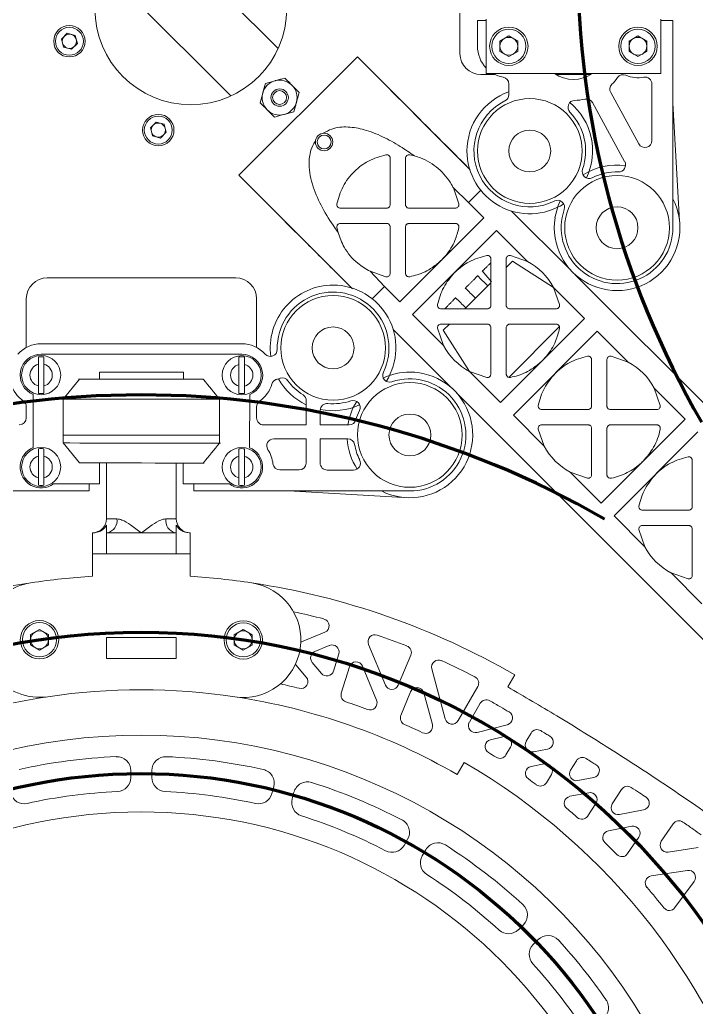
# Model space of a CAD drawing. Header units: millimetres. Extents: x 293 to 902, y 110 to 719.
# Drawn here: x 384.8 to 481.7, y 459.7 to 601.1 of the extents above; entities that cross this region are included whole.
import ezdxf

# ---------------------------------------------------------------- set-up
doc = ezdxf.new("R2010")
doc.units = ezdxf.units.MM

msp = doc.modelspace()

# ---------------------------------------------------------------- linework, layer by layer
at = {"color": 7, "linetype": 'Continuous', "lineweight": 15}
for p, q in [((447.89, 596.28), (447.89, 623.28)), ((403.61, 615.22), (421.83, 596.99)), ((396.82, 608.43), (415.04, 590.21)), ((450.39, 597.33), (450.39, 601.03)), ((451.64, 601.03), (450.39, 601.03)), ((451.64, 593.43), (451.64, 601.23)), ((476.64, 593.43), (476.64, 601.23)), ((478.39, 601.03), (476.64, 601.03)), ((478.39, 571.33), (478.39, 601.03)), ((391.63, 599.19), (390.8, 598.36)), ((392.77, 598.89), (391.63, 599.19)), ((392.77, 598.89), (393.08, 597.75)), ((454.89, 598.81), (453.61, 598.07)), ((454.89, 598.81), (456.17, 598.07)), ((473.39, 598.81), (472.11, 598.07)), ((473.39, 598.81), (474.67, 598.07)), ((391.11, 597.22), (390.8, 598.36)), ((392.25, 596.91), (391.11, 597.22)), ((392.25, 596.91), (393.08, 597.75)), ((453.61, 598.07), (453.61, 596.59)), ((456.17, 596.59), (456.17, 598.07)), ((472.11, 598.07), (472.11, 596.59)), ((474.67, 596.59), (474.67, 598.07)), ((416.22, 578.85), (433.19, 595.82)), ((449.27, 579.74), (433.19, 595.82)), ((454.89, 595.85), (453.61, 596.59)), ((456.17, 596.59), (454.89, 595.85)), ((473.39, 595.85), (472.11, 596.59)), ((474.67, 596.59), (473.39, 595.85)), ((452.93, 593.28), (450.89, 593.28)), ((451.64, 593.43), (476.64, 593.43)), ((466.62, 593.28), (461.66, 593.28)), ((420.01, 592.02), (421.41, 592.4)), ((454.89, 591.92), (454.89, 590.39)), ((475.39, 591.92), (475.39, 583.83)), ((419.27, 589.24), (419.64, 590.63)), ((424.84, 590.73), (424.47, 589.34)), ((473.51, 583.35), (469.48, 590.7)), ((471.48, 580.81), (466.85, 589.26)), ((479.33, 572.3), (478.39, 589.16)), ((424.1, 587.94), (422.7, 587.57)), ((404.36, 586.46), (403.53, 585.63)), ((405.5, 586.16), (404.36, 586.46)), ((405.5, 586.16), (405.81, 585.02)), ((403.83, 584.49), (403.53, 585.63)), ((404.97, 584.18), (403.83, 584.49)), ((404.97, 584.18), (405.81, 585.02)), ((440.69, 581.78), (441.38, 581.62)), ((416.22, 578.85), (432.33, 562.73)), ((449.1, 574.96), (446.95, 577.03)), ((446.95, 577.03), (447.73, 574.74)), ((449.1, 574.96), (451.29, 572.77)), ((455.29, 573.71), (463.7, 565.31)), ((439.27, 560.74), (451.29, 572.77)), ((430.42, 570.66), (430.25, 571.35)), ((441.11, 558.91), (453.13, 570.93)), ((453.13, 570.93), (457.56, 566.5)), ((455.11, 567.36), (457.56, 566.5)), ((454.51, 565.66), (455.39, 566.54)), ((455.39, 566.54), (461.29, 562.77)), ((435.01, 565.09), (437.08, 562.94)), ((437.29, 564.31), (435.01, 565.09)), ((451.07, 565.17), (452.42, 563.57)), ((464.36, 564.65), (523.85, 505.15)), ((415.76, 564.15), (388.76, 564.15)), ((448.58, 559.72), (452.31, 563.46)), ((437.08, 562.94), (439.27, 560.74)), ((461.29, 562.77), (465.72, 558.34)), ((461.29, 562.77), (462.15, 560.32)), ((385.76, 561.15), (385.76, 554.18)), ((418.76, 554.17), (418.76, 561.15)), ((441.11, 558.91), (445.54, 554.48)), ((445.5, 556.64), (446.38, 557.52)), ((453.7, 546.32), (465.72, 558.34)), ((438.32, 556.75), (446.73, 548.34)), ((445.54, 554.48), (444.68, 556.93)), ((449.27, 550.75), (445.5, 556.64)), ((454.88, 549.9), (462.14, 557.17)), ((455.54, 544.48), (467.56, 556.5)), ((467.56, 556.5), (471.98, 552.07)), ((416.63, 554.71), (387.89, 554.72)), ((387.89, 553.22), (416.63, 553.21)), ((387.49, 548.67), (387.49, 551.77)), ((388.29, 551.77), (388.29, 548.67)), ((416.23, 548.66), (416.23, 551.76)), ((417.03, 551.76), (417.03, 548.66)), ((469.54, 552.93), (471.98, 552.07)), ((396.26, 549.64), (396.26, 550.64)), ((396.26, 550.64), (408.26, 550.63)), ((408.26, 550.63), (408.26, 549.63)), ((449.27, 550.75), (453.7, 546.32)), ((451.72, 549.89), (449.27, 550.75)), ((391.06, 546.78), (393.4, 549.64)), ((421.62, 549.61), (422.15, 549.78)), ((447.39, 547.68), (506.88, 488.18)), ((475.72, 548.34), (480.14, 543.92)), ((475.72, 548.34), (476.58, 545.89)), ((386.76, 547.44), (386.75, 539.84)), ((391.06, 540.5), (391.06, 546.78)), ((413.45, 546.77), (413.45, 540.49)), ((417.76, 547.43), (417.75, 539.83)), ((425.86, 543.09), (425.87, 546.54)), ((446.7, 546.99), (446.74, 546.95)), ((385.76, 545.76), (385.76, 544.06)), ((385.76, 545.7), (385.76, 544.11)), ((418.76, 545.69), (418.76, 544.09)), ((427.86, 543.09), (427.87, 545.16)), ((455.54, 544.48), (459.96, 540.05)), ((468.12, 531.89), (480.14, 543.92)), ((419.76, 543.09), (425.86, 543.09)), ((427.86, 543.09), (432.01, 543.09)), ((459.96, 540.05), (459.1, 542.5)), ((469.96, 530.06), (481.98, 542.08)), ((391.06, 540.5), (393.39, 537.64)), ((421.2, 541.09), (425.86, 541.09)), ((425.86, 537.63), (425.86, 541.09)), ((427.86, 541.09), (431.81, 541.09)), ((427.86, 537.62), (427.86, 541.09)), ((387.49, 535.51), (387.49, 538.61)), ((388.29, 538.61), (388.29, 535.51)), ((396.25, 534.64), (396.25, 537.64)), ((397.25, 537.64), (397.25, 529.64)), ((407.25, 529.63), (407.25, 537.63)), ((408.25, 537.63), (408.25, 534.63)), ((416.22, 535.5), (416.22, 538.6)), ((417.02, 538.6), (417.02, 535.5)), ((422.09, 536.63), (424.86, 536.63)), ((428.86, 536.62), (432.62, 536.62)), ((463.69, 536.32), (468.12, 531.89)), ((466.14, 535.46), (463.69, 536.32)), ((394.75, 533.64), (363.8, 533.65)), ((389.66, 534.64), (396.25, 534.64)), ((394.75, 533.64), (394.75, 534.64)), ((408.25, 534.63), (414.85, 534.63)), ((409.75, 533.63), (409.75, 534.63)), ((440.7, 533.62), (409.75, 533.63)), ((439.74, 532.7), (423.31, 533.63)), ((469.96, 530.06), (474.39, 525.63)), ((474.39, 525.63), (473.53, 528.08)), ((395.25, 527.64), (395.25, 524.64)), ((395.25, 527.64), (395.41, 527.64)), ((397.35, 527.64), (397.25, 527.64)), ((397.25, 527.64), (397.25, 524.64)), ((402.25, 527.64), (397.35, 527.64)), ((407.15, 527.63), (402.25, 527.64)), ((407.25, 527.63), (407.15, 527.63)), ((407.25, 527.63), (407.25, 524.63)), ((409.25, 527.63), (409.09, 527.63)), ((409.25, 527.63), (409.25, 524.63)), ((395.25, 524.64), (395.25, 521.41)), ((409.25, 524.63), (395.25, 524.64)), ((409.25, 524.63), (409.25, 521.4)), ((478.12, 521.9), (482.55, 517.47)), ((480.57, 521.04), (478.12, 521.9)), ((387.65, 513.78), (386.37, 513.05)), ((387.65, 513.78), (388.93, 513.04)), ((416.84, 513.77), (415.56, 513.03)), ((416.84, 513.77), (418.12, 513.03)), ((386.37, 513.05), (386.37, 511.57)), ((388.93, 511.57), (388.93, 513.04)), ((397.24, 512.64), (407.24, 512.63)), ((397.24, 509.64), (397.24, 512.64)), ((407.24, 512.63), (407.24, 509.63)), ((415.56, 513.03), (415.56, 511.56)), ((418.12, 511.55), (418.12, 513.03)), ((428.54, 513.39), (425.19, 511.99)), ((387.65, 510.83), (386.37, 511.57)), ((388.93, 511.57), (387.65, 510.83)), ((416.84, 510.82), (415.56, 511.56)), ((418.12, 511.55), (416.84, 510.82)), ((425.08, 511.95), (425.19, 511.99)), ((429.17, 511.49), (427.11, 510.62)), ((437.21, 505.81), (434.8, 511.65)), ((407.24, 509.63), (397.24, 509.64)), ((430.52, 510.27), (429.77, 507.83)), ((440.84, 510.1), (439.05, 505.8)), ((424.32, 508.81), (424.39, 508.73)), ((425.87, 506.96), (424.39, 508.73)), ((428.04, 507.48), (426.72, 509.06)), ((432.04, 508.43), (430.89, 504.66)), ((435.94, 503.64), (433.92, 508.52)), ((445.79, 500.96), (443.86, 508.14)), ((454.74, 505.55), (455.74, 507.28)), ((447.62, 500.72), (450.44, 505.6)), ((440.82, 504.84), (439.42, 501.48)), ((443.93, 500.15), (442.71, 504.72)), ((449.23, 500.5), (450.79, 503.21)), ((454.67, 500.13), (450.34, 499.03)), ((454.03, 498.42), (452.24, 497.97)), ((457.37, 497.76), (458.08, 498.94)), ((454.46, 495.8), (455.14, 496.94)), ((460.45, 496.65), (458.42, 496.26)), ((447.49, 492.99), (448.49, 494.72)), ((459.96, 494.52), (458.08, 494.16)), ((463.74, 493.64), (464.57, 494.98)), ((400.74, 492.56), (400.74, 493.56)), ((403.74, 492.56), (403.74, 493.56)), ((460.26, 491.82), (461, 493.01)), ((467.05, 492.56), (464.78, 492.13)), ((420.95, 490.28), (421.21, 491.25)), ((423.85, 489.5), (424.11, 490.47)), ((466.33, 490.39), (463.64, 489.88)), ((469.7, 488.8), (471.03, 490.87)), ((466.19, 487.06), (467.36, 488.87)), ((474.19, 487.94), (470.73, 487.28)), ((472.5, 485.58), (469.15, 484.94)), ((476.73, 483.43), (478.43, 485.93)), ((471.9, 481.67), (473.51, 484.04)), ((439.89, 482.85), (440.39, 483.72)), ((482.03, 482.55), (477.71, 481.88)), ((442.49, 481.35), (442.99, 482.22)), ((480.48, 479.27), (475.28, 478.48)), ((478.68, 473.93), (481.44, 477.69)), ((456.27, 470.77), (456.97, 471.48)), ((458.39, 468.65), (459.09, 469.36))]:
    msp.add_line(p, q, dxfattribs=at)
at = {"color": 8, "linetype": 'Continuous', "lineweight": 15}
for p, q in [((449.1, 574.96), (450.86, 576.71)), ((435.31, 561.17), (437.08, 562.94))]:
    msp.add_line(p, q, dxfattribs=at)
at = {"color": 7, "linetype": 'Continuous', "lineweight": 15, "flags": 128}
for points in [[(454.07, 592.91), (453.32, 593.11), (452.64, 593.43)], [(437.89, 581.29), (437.89, 579.15), (437.89, 576.92), (437.89, 574.65)], [(440.09, 574.65), (440.09, 576.97), (440.09, 579.19), (440.09, 581.29)], [(461.5, 572.74), (461.97, 574.51), (462.26, 575.19)], [(437.39, 574.15), (435.12, 574.15), (432.89, 574.15), (430.74, 574.15)], [(447.24, 574.15), (445.14, 574.15), (442.91, 574.15), (440.59, 574.15)], [(430.74, 571.95), (432.84, 571.95), (435.07, 571.95), (437.39, 571.95)], [(440.59, 571.95), (442.86, 571.95), (445.09, 571.95), (447.24, 571.95)], [(437.89, 571.45), (437.89, 569.13), (437.89, 566.9), (437.89, 564.8)], [(440.09, 564.8), (440.09, 566.95), (440.09, 569.17), (440.09, 571.45)], [(452.31, 566.87), (452.31, 564.72), (452.31, 562.5), (452.31, 560.22)], [(454.51, 560.22), (454.51, 562.54), (454.51, 564.77), (454.51, 566.87)], [(451.81, 559.72), (449.54, 559.72), (447.31, 559.72), (445.17, 559.72)], [(461.66, 559.72), (459.56, 559.72), (457.33, 559.72), (455.01, 559.72)], [(445.17, 557.52), (447.27, 557.52), (449.5, 557.52), (451.81, 557.52)], [(455.01, 557.52), (457.29, 557.52), (459.52, 557.52), (461.66, 557.52)], [(452.31, 557.02), (452.31, 554.71), (452.31, 552.48), (452.31, 550.38)], [(454.51, 550.38), (454.51, 552.52), (454.51, 554.75), (454.51, 557.02)], [(466.74, 552.44), (466.74, 550.3), (466.74, 548.07), (466.74, 545.8)], [(468.94, 545.8), (468.94, 548.12), (468.94, 550.34), (468.94, 552.44)], [(411.12, 549.63), (410.8, 549.63), (409.47, 549.63), (407.89, 549.63), (406.12, 549.63), (404.23, 549.63), (402.26, 549.64), (400.29, 549.64), (398.39, 549.64), (396.63, 549.64), (395.05, 549.64), (393.72, 549.64), (393.25, 549.64)], [(413.45, 546.77), (412.51, 546.77), (411.09, 546.78), (409.41, 546.78), (407.52, 546.78), (405.48, 546.78), (403.34, 546.78), (401.17, 546.78), (399.04, 546.78), (397, 546.78), (395.11, 546.78), (393.43, 546.78), (392, 546.78), (390.93, 546.78)], [(466.24, 545.3), (463.97, 545.3), (461.74, 545.3), (459.59, 545.3)], [(476.09, 545.3), (473.99, 545.3), (471.76, 545.3), (469.44, 545.3)], [(459.59, 543.1), (461.69, 543.1), (463.92, 543.1), (466.24, 543.1)], [(466.74, 542.6), (466.74, 540.28), (466.74, 538.05), (466.74, 535.95)], [(468.94, 535.95), (468.94, 538.1), (468.94, 540.32), (468.94, 542.6)], [(469.44, 543.1), (471.71, 543.1), (473.94, 543.1), (476.09, 543.1)], [(413.45, 541.63), (412.51, 541.63), (411.09, 541.63), (409.41, 541.63), (407.52, 541.63), (405.48, 541.63), (403.34, 541.63), (401.17, 541.64), (399.04, 541.64), (396.99, 541.64), (395.11, 541.64), (393.42, 541.64), (392, 541.64), (391.06, 541.64)], [(391.06, 541.64), (392, 541.64), (393.42, 541.64), (395.11, 541.64), (396.99, 541.64), (399.04, 541.64), (401.17, 541.64), (403.34, 541.63), (405.48, 541.63), (407.52, 541.63), (409.41, 541.63), (411.09, 541.63), (412.51, 541.63), (413.45, 541.63)], [(391.06, 540.5), (392, 540.5), (393.42, 540.49), (395.1, 540.49), (396.99, 540.49), (399.04, 540.49), (401.17, 540.49), (403.34, 540.49), (405.47, 540.49), (407.52, 540.49), (409.41, 540.49), (411.09, 540.49), (412.51, 540.49), (413.58, 540.49)], [(393.39, 537.64), (393.72, 537.64), (395.05, 537.64), (396.62, 537.64), (398.39, 537.64), (400.29, 537.64), (402.25, 537.64), (404.22, 537.63), (406.12, 537.63), (407.89, 537.63), (409.46, 537.63), (410.79, 537.63), (411.26, 537.63)], [(481.16, 538.02), (481.16, 535.87), (481.16, 533.65), (481.16, 531.37)], [(480.66, 530.87), (478.39, 530.87), (476.16, 530.87), (474.02, 530.87)], [(474.02, 528.67), (476.12, 528.67), (478.35, 528.67), (480.66, 528.67)], [(481.16, 528.17), (481.16, 525.86), (481.16, 523.63), (481.16, 521.53)]]:
    msp.add_lwpolyline(points, dxfattribs=at)
at = {"color": 8, "linetype": 'Continuous', "lineweight": 15, "flags": 128}
for points in [[(397.25, 529.64), (397.35, 529.64), (397.64, 529.64), (398.11, 529.64), (398.75, 529.64)], [(405.75, 529.63), (406.39, 529.63), (406.86, 529.63), (407.15, 529.63), (407.25, 529.63)]]:
    msp.add_lwpolyline(points, dxfattribs=at)
at = {"color": 7, "linetype": 'Continuous', "lineweight": 15}
for centre, radius in [((409.33, 602.71), 13.75), ((391.94, 598.05), 2.25), ((391.94, 598.05), 2), ((454.89, 597.33), 2.75), ((473.39, 597.33), 2.75), ((454.89, 597.33), 2.45), ((473.39, 597.33), 2.45), ((422.05, 589.98), 1.25), ((422.05, 589.98), 0.996), ((457.89, 582.33), 7.5), ((404.67, 585.32), 2.25), ((404.67, 585.32), 2), ((428.42, 583.62), 1.25), ((428.42, 583.62), 0.997), ((457.89, 582.33), 3), ((470.39, 571.33), 7.5), ((470.39, 571.33), 3), ((429.71, 554.12), 7.5), ((429.71, 554.12), 3), ((387.89, 550.22), 2.8), ((416.63, 550.21), 2.8), ((440.71, 541.65), 7.5), ((440.71, 541.65), 3), ((387.89, 537.06), 2.8), ((416.62, 537.05), 2.8), ((387.65, 512.31), 2.75), ((416.84, 512.29), 2.75), ((387.65, 512.31), 2.45), ((416.84, 512.29), 2.45), ((402.2, 414.64), 73)]:
    msp.add_circle(centre, radius, dxfattribs=at)
at = {"color": 4, "lineweight": 100}
msp.add_circle((402.2, 414.64), 98.75, dxfattribs=at)
at = {"color": 6, "lineweight": 100}
msp.add_circle((402.2, 414.64), 78.5, dxfattribs=at)
at = {"color": 3, "lineweight": 100}
for centre, radius, start, end in [((597.43, 609.83), 132.72, 150, 210), ((402.2, 414.64), 132.75, 60, 120)]:
    msp.add_arc(centre, radius, start, end, dxfattribs=at)
at = {"color": 7, "linetype": 'Continuous', "lineweight": 15}
for centre, radius, start, end in [((470.39, 541.65), 114.58, 92.1378, 177.8622), ((391.94, 598.05), 1.02, 135, 195), ((391.94, 598.05), 1.02, 75, 135), ((391.94, 598.05), 1.02, 15, 75), ((454.89, 597.33), 1.28, 120, 180), ((454.89, 597.33), 1.28, 60, 120), ((454.89, 597.33), 1.28, 0, 60), ((473.39, 597.33), 1.28, 120, 180), ((473.39, 597.33), 1.28, 60, 120), ((473.39, 597.33), 1.28, 0, 60), ((391.94, 598.05), 1.02, 195, 255), ((391.94, 598.05), 1.02, 255, 315), ((391.94, 598.05), 1.02, 315, 15), ((454.89, 597.33), 4.5, 180, 223.7617), ((454.89, 597.33), 1.28, 180, 240), ((454.89, 597.33), 1.28, 300, 0), ((473.39, 597.33), 1.28, 180, 240), ((473.39, 597.33), 1.28, 300, 0), ((450.89, 596.28), 3, 180, 270), ((454.89, 597.33), 1.28, 240, 300), ((473.39, 597.33), 1.28, 240, 300), ((453.89, 591.92), 1, 0, 79.5243), ((464.14, 597.33), 4.75, 235.1903, 304.8097), ((464.14, 597.33), 7.75, 315.3277, 324.5549), ((471.27, 592.26), 1, 67.3097, 144.5549), ((473.39, 597.33), 4.5, 247.3097, 280.4757), ((474.39, 591.92), 1, 0, 100.4757), ((422.05, 589.98), 2.5, 105, 165), ((422.05, 589.98), 2.5, 45, 105), ((422.05, 589.98), 2.5, 345, 45), ((470.36, 591.18), 1, 135.3277, 208.7261), ((422.05, 589.98), 2.5, 165, 225), ((457.89, 582.33), 9, 109.4712, 180), ((453.89, 590.39), 1, 296.3878, 0), ((422.05, 589.98), 2.5, 285, 345), ((457.89, 582.33), 8, 116.3878, 296.3275), ((464.36, 588.58), 1, 91.4615, 224.0082), ((457.89, 582.33), 9, 334.6075, 50.3776), ((464.14, 597.33), 7.75, 271.4615, 282.1246), ((465.98, 588.78), 1, 28.7261, 102.1246), ((422.05, 589.98), 2.5, 225, 285), ((457.89, 582.33), 8, 340.9769, 44.0082), ((404.67, 585.32), 1.02, 135, 195), ((404.67, 585.32), 1.02, 75, 135), ((404.67, 585.32), 1.02, 15, 75), ((404.67, 585.32), 1.02, 195, 255), ((404.67, 585.32), 1.02, 255, 315), ((404.67, 585.32), 1.02, 315, 15), ((474.39, 583.83), 1, 208.7261, 0), ((457.89, 582.33), 9, 180, 302.697), ((470.39, 571.33), 9, 82.2433, 122.697), ((470.61, 580.33), 1, 268.6127, 28.7261), ((466.4, 579.4), 1, 160.9769, 296.3275), ((470.39, 571.33), 8, 88.6127, 116.3275), ((470.39, 571.33), 9, 170.9689, 27.266), ((461.88, 574.27), 1, 340.9769, 116.3275), ((470.39, 571.33), 8, 160.9769, 0), ((453.41, 558.62), 8.9, 27.757, 62.243), ((388.76, 561.15), 3, 90, 180), ((415.76, 561.15), 3, 0, 90), ((429.71, 554.12), 9, 89.9768, 187.8689), ((429.71, 554.12), 9, 327.8239, 89.9768), ((429.71, 554.12), 8, 334.1934, 181.4994), ((387.89, 550.22), 4.5, 89.9768, 137.9589), ((416.63, 550.21), 4.5, 41.9948, 89.9768), ((387.89, 550.22), 3, 89.9768, 247.7883), ((416.63, 550.21), 3, 292.1654, 89.9768), ((420.71, 553.89), 1, 221.9948, 1.4994), ((453.41, 558.62), 8.9, 207.757, 242.243), ((387.89, 550.22), 1.6, 104.4543, 255.4993), ((387.89, 550.22), 2.64, 81.2595, 98.6941), ((387.89, 550.22), 1.6, 284.4543, 75.4993), ((416.63, 550.21), 1.6, 104.4543, 255.4993), ((416.63, 550.21), 2.64, 81.2595, 98.6941), ((416.63, 550.21), 1.6, 284.4543, 75.4993), ((467.84, 544.2), 8.9, 27.757, 62.243), ((440.71, 541.65), 9, 243.1461, 89.9768), ((437.81, 550.21), 1, 154.1934, 288.6803), ((440.71, 541.65), 9, 89.9768, 115.0357), ((387.89, 550.22), 4.5, 196.3504, 235.2524), ((416.63, 550.21), 4.5, 304.7013, 343.6032), ((421.9, 548.66), 1, 106.659, 163.6032), ((429.71, 554.12), 9, 209.4985, 244.7059), ((422.44, 548.82), 1, 36.1302, 106.659), ((429.71, 554.12), 8, 216.1302, 237.4285), ((440.71, 541.65), 8.03, 41.6802, 108.6803), ((387.89, 550.22), 2.64, 261.2595, 278.6941), ((416.63, 550.21), 2.64, 261.2595, 278.6941), ((384.76, 545.7), 1, 359.9768, 55.2524), ((419.76, 545.69), 1, 124.7013, 179.9768), ((424.87, 546.54), 1, 359.9768, 57.4285), ((428.87, 545.16), 1, 84.6081, 179.9768), ((429.71, 554.12), 8, 264.6081, 288.5974), ((440.71, 541.65), 9, 147.7551, 170.8088), ((432.58, 545.59), 1, 334.1105, 108.5974), ((440.71, 541.65), 8.03, 269.9727, 41.3246), ((429.71, 554.12), 9, 258.2386, 294.9669), ((440.71, 541.65), 8.03, 154.1105, 164.3417), ((384.76, 544.11), 1, 269.9768, 359.9768), ((419.76, 544.09), 1, 179.9768, 269.9768), ((432.01, 544.09), 1, 269.9768, 344.3417), ((421.2, 540.09), 1, 89.9768, 213.5866), ((440.71, 541.65), 9, 183.5827, 212.8424), ((431.81, 540.09), 1, 9.9627, 89.9768), ((387.89, 537.06), 3, 112.1654, 306.1849), ((387.89, 537.06), 2.64, 81.2595, 98.6941), ((416.62, 537.05), 3, 233.7687, 67.7883), ((416.62, 537.05), 2.64, 81.2595, 98.6941), ((416.62, 537.05), 4.5, 6.0236, 33.5866), ((440.71, 541.65), 8.03, 189.9627, 206.487), ((467.84, 544.2), 8.9, 207.757, 242.243), ((387.89, 537.06), 1.6, 104.4543, 255.4993), ((387.89, 537.06), 1.6, 284.4543, 75.4993), ((416.62, 537.05), 1.6, 104.4543, 255.4993), ((416.62, 537.05), 1.6, 284.4543, 75.4993), ((424.86, 537.63), 1, 269.9768, 359.9768), ((428.86, 537.62), 1, 179.9768, 269.9768), ((432.62, 537.62), 1, 269.9768, 26.487), ((422.09, 537.63), 1, 186.0236, 269.9768), ((387.89, 537.06), 2.64, 261.2595, 278.6941), ((416.62, 537.05), 2.64, 261.2595, 278.6941), ((395.25, 529.64), 2, 269.9768, 359.9768), ((396.99, 529.38), 1.78, 281.7763, 8.2042), ((407.51, 529.38), 1.78, 171.7489, 258.1775), ((409.25, 529.63), 2, 179.9768, 269.9768), ((482.26, 529.77), 8.9, 207.757, 242.243), ((402.2, 414.64), 107, 93.7278, 98.4768), ((402.2, 414.64), 107, 81.4768, 86.2258), ((402.2, 414.64), 107, 98.4768, 119.9768), ((387.65, 512.31), 8.25, 98.4768, 278.4768), ((416.84, 512.29), 8.25, 261.4768, 81.4768), ((402.2, 414.64), 107, 59.9768, 81.4768), ((402.2, 414.64), 104, 75.409, 77.8782), ((428.15, 514.31), 1, 292.6849, 75.409), ((387.65, 512.31), 1.28, 59.9768, 119.9768), ((416.84, 512.29), 1.28, 59.9768, 119.9768), ((387.65, 512.31), 1.28, 119.9768, 179.9768), ((387.65, 512.31), 1.28, 179.9768, 239.9768), ((387.65, 512.31), 1.28, 359.9768, 59.9768), ((387.65, 512.31), 1.28, 299.9768, 359.9768), ((416.84, 512.29), 1.28, 119.9768, 179.9768), ((416.84, 512.29), 1.28, 179.9768, 239.9768), ((416.84, 512.29), 1.28, 359.9768, 59.9768), ((416.84, 512.29), 1.28, 299.9768, 359.9768), ((435.72, 512.03), 1, 71.0089, 202.4084), ((402.2, 414.64), 104, 68.521, 71.0089), ((387.65, 512.31), 1.28, 239.9768, 299.9768), ((416.84, 512.29), 1.28, 239.9768, 299.9768), ((429.56, 510.57), 1, 342.9353, 112.6849), ((439.92, 510.48), 1, 337.4084, 68.521), ((427.49, 509.7), 1, 112.6849, 219.9501), ((444.83, 508.4), 1, 65.5535, 194.9768), ((402.2, 414.64), 104, 62.6201, 65.5535), ((433, 508.14), 1, 22.4084, 162.9353), ((425.11, 506.32), 1, 255.9741, 39.9501), ((428.81, 508.13), 1, 219.9501, 342.9353), ((449.57, 506.1), 1, 329.9768, 62.6201), ((402.2, 414.64), 90.5, 81.4768, 98.4768), ((402.2, 414.64), 93.5, 75.9741, 77.6815), ((438.13, 506.19), 1, 202.4084, 337.4084), ((441.74, 504.46), 1, 14.9768, 157.4084), ((402.2, 414.64), 90.5, 98.4768, 119.9768), ((402.2, 414.64), 90.5, 59.9768, 81.4768), ((431.84, 504.37), 1, 162.9353, 251.7226), ((451.66, 502.71), 1, 59.9768, 149.9768), ((402.2, 414.64), 93.5, 69.685, 71.7226), ((435.01, 503.26), 1, 249.685, 22.4084), ((440.35, 501.1), 1, 157.4084, 246.1957), ((446.75, 501.22), 1, 194.9768, 329.9768), ((454.43, 501.1), 1, 284.2283, 59.7051), ((402.2, 414.64), 93.5, 64.4475, 66.1957), ((442.97, 499.89), 1, 244.4475, 14.9768), ((450.09, 500), 1, 149.9768, 284.2283), ((458.94, 498.43), 1, 58.9907, 149.2283), ((402.2, 414.64), 84, 31, 148.9536), ((454.28, 497.45), 1, 329.2283, 104.2283), ((460.26, 497.63), 1, 280.8494, 58.7808), ((452.49, 497), 1, 104.2283, 238.5959), ((458.23, 497.24), 1, 149.2283, 280.8494), ((402.2, 414.64), 81, 92.5161, 102.4376), ((398.74, 493.56), 2, 359.9768, 92.5161), ((405.74, 493.56), 2, 87.4376, 179.9768), ((402.2, 414.64), 81, 77.5161, 87.4376), ((402.2, 414.64), 95.5, 57.8194, 58.5959), ((453.6, 496.31), 1, 237.8194, 329.2283), ((465.42, 494.45), 1, 57.944, 148.2235), ((402.2, 414.64), 92.5, 15.6572, 59.9768), ((458.27, 493.18), 1, 100.8494, 234.4807), ((460.15, 493.54), 1, 328.2235, 100.8494), ((466.86, 493.55), 1, 280.8494, 57.7024), ((398.74, 492.56), 2, 272.5487, 359.9768), ((405.74, 492.56), 2, 179.9768, 267.405), ((419.28, 491.77), 2, 344.9768, 77.5161), ((402.2, 414.64), 95.5, 53.643, 54.4807), ((464.59, 493.11), 1, 148.2235, 280.8494), ((426.04, 489.95), 2, 72.4376, 164.9768), ((402.2, 414.64), 81, 62.5161, 72.4376), ((459.41, 492.35), 1, 233.643, 328.2235), ((471.87, 490.32), 1, 56.8215, 147.1242), ((385.45, 490.81), 2, 194.9768, 282.405), ((402.2, 414.64), 76, 92.5487, 102.405), ((402.2, 414.64), 76, 77.5487, 87.405), ((419.02, 490.8), 2, 257.5487, 344.9768), ((425.78, 488.99), 2, 164.9768, 252.405), ((463.83, 488.89), 1, 100.8494, 230.3104), ((466.52, 489.41), 1, 327.1242, 100.8494), ((474, 488.92), 1, 280.8494, 56.4237), ((402.2, 414.64), 95.5, 49.1264, 50.3104), ((470.54, 488.26), 1, 147.1242, 280.8494), ((402.2, 414.64), 76, 62.5487, 72.405), ((465.35, 487.6), 1, 229.1264, 327.1242), ((438.66, 484.72), 2, 329.9768, 62.5161), ((472.69, 484.6), 1, 325.7927, 100.8494), ((479.26, 485.37), 1, 55.3593, 145.7927), ((469.34, 483.96), 1, 100.8494, 225.9184), ((438.16, 483.85), 2, 242.5487, 329.9768), ((444.72, 481.22), 2, 57.4376, 149.9768), ((402.2, 414.64), 81, 47.5161, 57.4376), ((402.2, 414.64), 95.5, 44.4629, 45.9184), ((477.56, 482.87), 1, 145.7927, 278.7144), ((444.22, 480.35), 2, 149.9768, 237.405), ((471.08, 482.23), 1, 224.4629, 325.7927), ((402.2, 414.64), 76, 47.5487, 57.405), ((475.43, 477.49), 1, 98.7144, 220.6409), ((480.63, 478.28), 1, 323.8613, 98.7144), ((402.2, 414.64), 95.5, 38.3555, 40.6409), ((455.56, 472.89), 2, 314.9768, 47.5161), ((477.88, 474.52), 1, 218.3555, 323.8613), ((454.85, 472.19), 2, 227.5487, 314.9768), ((460.51, 467.94), 2, 42.4376, 134.9768), ((459.8, 467.24), 2, 134.9768, 222.405), ((402.2, 414.64), 81, 34.6964, 42.4376), ((402.2, 414.64), 76, 34.757, 42.405), ((467.16, 459.6), 2, 299.9768, 34.6964)]:
    msp.add_arc(centre, radius, start, end, dxfattribs=at)
for points, knots in [([(421.41, 592.4), (421.44, 592.41), (421.91, 592.53), (422.37, 592.66), (422.8, 592.77)], [0, 0, 0, 0, 0.07014, 1, 1, 1, 1]), ([(423.82, 591.75), (423.73, 591.84), (423.38, 592.19), (423.05, 592.53), (422.8, 592.77)], [0, 0, 0, 0, 0.268638, 1, 1, 1, 1]), ([(419.64, 590.63), (419.65, 590.66), (419.77, 591.13), (419.9, 591.6), (420.01, 592.02)], [0, 0, 0, 0, 0.0701309, 1, 1, 1, 1]), ([(424.84, 590.73), (424.76, 590.82), (424.42, 591.15), (424.08, 591.49), (423.82, 591.75)], [0, 0, 0, 0, 0.257552, 1, 1, 1, 1]), ([(438, 591.01), (439.38, 589.62), (442.21, 586.8), (446.04, 582.97), (448.45, 580.56), (449.37, 579.63)], [0, 0, 0, 0, 0.372324, 0.760255, 1, 1, 1, 1]), ([(420.29, 588.22), (420.19, 588.31), (419.85, 588.65), (419.51, 588.99), (419.27, 589.24)], [0, 0, 0, 0, 0.268638, 1, 1, 1, 1]), ([(424.47, 589.34), (424.46, 589.3), (424.33, 588.83), (424.21, 588.37), (424.1, 587.94)], [0, 0, 0, 0, 0.0701357, 1, 1, 1, 1]), ([(421.31, 587.19), (421.22, 587.28), (420.89, 587.61), (420.54, 587.96), (420.29, 588.22)], [0, 0, 0, 0, 0.257552, 1, 1, 1, 1]), ([(422.7, 587.57), (422.67, 587.56), (422.2, 587.43), (421.74, 587.31), (421.31, 587.19)], [0, 0, 0, 0, 0.07014, 1, 1, 1, 1]), ([(441.38, 581.62), (440.7, 582.09), (439.23, 583.1), (436.83, 584.43), (434.33, 585.42), (431.87, 585.86), (429.79, 585.71), (428.69, 585.09), (428.29, 584.86)], [0, 0, 0, 0, 0.172612, 0.374248, 0.575351, 0.739345, 0.904798, 1, 1, 1, 1]), ([(427.18, 583.75), (427.17, 583.73), (426.89, 583.34), (426.39, 582.26), (426.13, 580), (426.76, 577.16), (428.13, 574.15), (429.45, 572.02), (430.26, 570.88), (430.42, 570.66)], [0, 0, 0, 0, 0.0031628, 0.0998042, 0.24277, 0.476122, 0.7086739, 0.941861, 1, 1, 1, 1]), ([(430.25, 574.74), (430.49, 575.59), (430.97, 577.28), (432.63, 579.44), (434.81, 581.08), (436.44, 581.54), (437.29, 581.78)], [0, 0, 0, 0, 0.254022, 0.509246, 0.742262, 1, 1, 1, 1]), ([(437.29, 581.78), (437.35, 581.79), (437.46, 581.8), (437.63, 581.75), (437.76, 581.64), (437.85, 581.51), (437.89, 581.39), (437.89, 581.32), (437.89, 581.29)], [0, 0, 0, 0, 0.194945, 0.390429, 0.573293, 0.745438, 0.918168, 1, 1, 1, 1]), ([(440.09, 581.29), (440.1, 581.36), (440.11, 581.48), (440.21, 581.63), (440.36, 581.75), (440.53, 581.8), (440.64, 581.79), (440.69, 581.78)], [0, 0, 0, 0, 0.200354, 0.399877, 0.624655, 0.862185, 1, 1, 1, 1]), ([(446.95, 577.03), (446.86, 577.2), (446.31, 578.24), (444.88, 579.93), (442.9, 581.15), (441.67, 581.53), (441.38, 581.62)], [0, 0, 0, 0, 0.0764891, 0.4773286, 0.8784814, 1, 1, 1, 1]), ([(430.74, 574.15), (430.69, 574.15), (430.58, 574.16), (430.44, 574.24), (430.32, 574.36), (430.26, 574.5), (430.24, 574.63), (430.25, 574.71), (430.25, 574.74)], [0, 0, 0, 0, 0.185431, 0.371324, 0.547379, 0.718358, 0.895197, 1, 1, 1, 1]), ([(437.89, 574.65), (437.88, 574.59), (437.87, 574.48), (437.79, 574.33), (437.66, 574.22), (437.52, 574.16), (437.43, 574.15), (437.39, 574.15)], [0, 0, 0, 0, 0.214684, 0.42938, 0.643965, 0.858484, 1, 1, 1, 1]), ([(440.59, 574.15), (440.53, 574.15), (440.42, 574.16), (440.27, 574.25), (440.16, 574.37), (440.1, 574.52), (440.09, 574.61), (440.09, 574.65)], [0, 0, 0, 0, 0.213557, 0.427156, 0.639736, 0.851935, 1, 1, 1, 1]), ([(447.73, 574.74), (447.73, 574.68), (447.74, 574.56), (447.68, 574.4), (447.56, 574.25), (447.4, 574.16), (447.28, 574.15), (447.24, 574.15)], [0, 0, 0, 0, 0.194273, 0.387554, 0.610511, 0.848, 1, 1, 1, 1]), ([(421.03, 574.04), (422.41, 572.65), (425.24, 569.83), (429.1, 565.97), (431.55, 563.52), (432.5, 562.56)], [0, 0, 0, 0, 0.369176, 0.753827, 1, 1, 1, 1]), ([(430.25, 571.35), (430.25, 571.41), (430.24, 571.53), (430.3, 571.7), (430.42, 571.84), (430.58, 571.93), (430.7, 571.94), (430.74, 571.95)], [0, 0, 0, 0, 0.194273, 0.387554, 0.610511, 0.848, 1, 1, 1, 1]), ([(437.39, 571.95), (437.45, 571.94), (437.56, 571.93), (437.71, 571.85), (437.82, 571.72), (437.88, 571.58), (437.89, 571.49), (437.89, 571.45)], [0, 0, 0, 0, 0.213557, 0.427156, 0.639736, 0.851935, 1, 1, 1, 1]), ([(440.09, 571.45), (440.1, 571.5), (440.11, 571.62), (440.19, 571.77), (440.32, 571.88), (440.46, 571.94), (440.55, 571.95), (440.59, 571.95)], [0, 0, 0, 0, 0.214684, 0.42938, 0.643965, 0.858484, 1, 1, 1, 1]), ([(447.24, 571.95), (447.29, 571.94), (447.39, 571.93), (447.54, 571.86), (447.65, 571.74), (447.72, 571.6), (447.74, 571.46), (447.73, 571.38), (447.73, 571.35)], [0, 0, 0, 0, 0.176455, 0.368571, 0.544998, 0.715964, 0.892663, 1, 1, 1, 1]), ([(430.42, 570.66), (430.68, 569.94), (431.28, 568.28), (432.93, 566.33), (434.4, 565.45), (435.01, 565.09)], [0, 0, 0, 0, 0.309225, 0.714616, 1, 1, 1, 1]), ([(447.73, 571.35), (447.57, 570.74), (447.2, 569.33), (446.25, 567.78), (445.47, 566.96), (445.28, 566.75)], [0, 0, 0, 0, 0.372009, 0.846605, 1, 1, 1, 1]), ([(447.12, 564.92), (447.15, 564.94), (447.76, 565.55), (449.24, 566.66), (450.86, 567.12), (451.72, 567.36)], [0, 0, 0, 0, 0.018793, 0.484681, 1, 1, 1, 1]), ([(451.72, 567.36), (451.78, 567.37), (451.89, 567.38), (452.05, 567.32), (452.18, 567.22), (452.27, 567.09), (452.31, 566.97), (452.31, 566.89), (452.31, 566.87)], [0, 0, 0, 0, 0.194945, 0.390414, 0.573294, 0.745438, 0.918168, 1, 1, 1, 1]), ([(454.51, 566.87), (454.52, 566.93), (454.54, 567.05), (454.63, 567.21), (454.78, 567.32), (454.95, 567.38), (455.07, 567.36), (455.11, 567.36)], [0, 0, 0, 0, 0.200356, 0.399881, 0.624662, 0.862194, 1, 1, 1, 1]), ([(445.28, 566.75), (444.85, 566.37), (443.8, 565.43), (442.17, 564.66), (441.05, 564.4), (440.69, 564.31)], [0, 0, 0, 0, 0.323746, 0.779379, 1, 1, 1, 1]), ([(452.01, 566.03), (451.91, 565.93), (451.72, 565.73), (451.45, 565.47), (451.25, 565.27), (451.12, 565.14), (451.12, 565.14), (451.12, 565.14)], [0, 0, 0, 0, 0.209168, 0.418318, 0.628038, 0.839009, 1, 1, 1, 1]), ([(452.31, 566.33), (452.28, 566.29), (452.18, 566.2), (452.07, 566.09), (452.01, 566.03)], [0, 0, 0, 0, 0.415562, 1, 1, 1, 1]), ([(437.89, 564.8), (437.88, 564.74), (437.87, 564.62), (437.77, 564.46), (437.62, 564.35), (437.45, 564.29), (437.34, 564.31), (437.29, 564.31)], [0, 0, 0, 0, 0.200354, 0.399877, 0.624655, 0.862185, 1, 1, 1, 1]), ([(440.69, 564.31), (440.68, 564.31), (440.62, 564.3), (440.5, 564.3), (440.33, 564.36), (440.2, 564.47), (440.12, 564.61), (440.09, 564.72), (440.09, 564.79), (440.09, 564.8)], [0, 0, 0, 0, 0.00729, 0.220838, 0.41919, 0.600034, 0.771572, 0.945382, 1, 1, 1, 1]), ([(444.68, 560.32), (444.91, 561.17), (445.36, 562.84), (446.54, 564.23), (447.12, 564.92)], [0, 0, 0, 0, 0.508039, 1, 1, 1, 1]), ([(451.86, 563.01), (451.62, 563.26), (451.13, 563.75), (450.63, 564.24), (450.38, 564.48)], [0, 0, 0, 0, 0.498899, 1, 1, 1, 1]), ([(449.54, 563.56), (449.49, 563.51), (449.34, 563.36), (449.1, 563.12), (448.86, 562.88), (448.71, 562.73), (448.64, 562.66), (448.66, 562.68), (448.66, 562.68)], [0, 0, 0, 0, 0.106063, 0.320492, 0.534973, 0.749671, 0.964523, 1, 1, 1, 1]), ([(450.41, 564.43), (450.41, 564.43), (450.42, 564.44), (450.32, 564.34), (450.13, 564.15), (449.87, 563.89), (449.66, 563.68), (449.55, 563.57), (449.54, 563.56)], [0, 0, 0, 0, 0.112526, 0.327632, 0.542568, 0.757316, 0.971935, 1, 1, 1, 1]), ([(448.64, 562.69), (448.88, 562.45), (449.37, 561.98), (449.85, 561.49), (450.09, 561.24)], [0, 0, 0, 0, 0.493583, 1, 1, 1, 1]), ([(445.17, 559.72), (445.12, 559.73), (445.01, 559.74), (444.86, 559.82), (444.75, 559.94), (444.68, 560.08), (444.66, 560.21), (444.67, 560.29), (444.68, 560.32)], [0, 0, 0, 0, 0.18543, 0.371323, 0.547377, 0.718356, 0.895207, 1, 1, 1, 1]), ([(446.39, 560.41), (446.29, 560.31), (446.09, 560.11), (445.85, 559.87), (445.75, 559.76), (445.7, 559.72)], [0, 0, 0, 0, 0.374545, 0.749091, 1, 1, 1, 1]), ([(447.27, 561.29), (447.27, 561.29), (447.29, 561.31), (447.23, 561.25), (447.09, 561.11), (446.86, 560.88), (446.61, 560.63), (446.45, 560.47), (446.39, 560.41)], [0, 0, 0, 0, 0.006754, 0.221485, 0.436214, 0.650933, 0.865635, 1, 1, 1, 1]), ([(448.72, 559.87), (448.48, 560.1), (447.99, 560.58), (447.51, 561.06), (447.26, 561.3)], [0, 0, 0, 0, 0.49609, 1, 1, 1, 1]), ([(462.15, 560.32), (462.16, 560.26), (462.17, 560.14), (462.1, 559.97), (461.99, 559.83), (461.83, 559.74), (461.71, 559.73), (461.66, 559.72)], [0, 0, 0, 0, 0.194274, 0.38755, 0.610509, 0.847999, 1, 1, 1, 1]), ([(452.31, 560.22), (452.31, 560.17), (452.3, 560.05), (452.21, 559.9), (452.09, 559.79), (451.94, 559.73), (451.85, 559.73), (451.81, 559.72)], [0, 0, 0, 0, 0.21469, 0.429381, 0.643962, 0.858475, 1, 1, 1, 1]), ([(455.01, 559.72), (454.96, 559.73), (454.85, 559.74), (454.7, 559.82), (454.59, 559.95), (454.52, 560.09), (454.52, 560.18), (454.51, 560.22)], [0, 0, 0, 0, 0.2135447, 0.427147, 0.6397308, 0.8519322, 1, 1, 1, 1]), ([(444.68, 556.93), (444.67, 556.99), (444.66, 557.11), (444.73, 557.28), (444.84, 557.42), (445, 557.51), (445.12, 557.52), (445.17, 557.52)], [0, 0, 0, 0, 0.194265, 0.387548, 0.610507, 0.847998, 1, 1, 1, 1]), ([(451.81, 557.52), (451.87, 557.52), (451.98, 557.51), (452.13, 557.42), (452.24, 557.3), (452.31, 557.16), (452.31, 557.06), (452.31, 557.02)], [0, 0, 0, 0, 0.21356, 0.427144, 0.639746, 0.851947, 1, 1, 1, 1]), ([(454.51, 557.02), (454.52, 557.08), (454.53, 557.19), (454.62, 557.34), (454.74, 557.45), (454.89, 557.51), (454.98, 557.52), (455.01, 557.52)], [0, 0, 0, 0, 0.214684, 0.42938, 0.643965, 0.858484, 1, 1, 1, 1]), ([(461.66, 557.52), (461.71, 557.52), (461.82, 557.51), (461.97, 557.43), (462.08, 557.31), (462.15, 557.17), (462.17, 557.04), (462.16, 556.96), (462.15, 556.93)], [0, 0, 0, 0, 0.176455, 0.368571, 0.544998, 0.715964, 0.892663, 1, 1, 1, 1]), ([(462.15, 556.93), (461.99, 556.31), (461.63, 554.91), (460.67, 553.35), (459.9, 552.53), (459.71, 552.33)], [0, 0, 0, 0, 0.372009, 0.846605, 1, 1, 1, 1]), ([(387.49, 551.77), (387.49, 551.87), (387.49, 552.11), (387.49, 552.47), (387.49, 552.71), (387.49, 552.81), (387.49, 552.83)], [0, 0, 0, 0, 0.2364711, 0.5733058, 0.89769, 1, 1, 1, 1]), ([(388.29, 552.83), (388.29, 552.81), (388.29, 552.71), (388.29, 552.47), (388.29, 552.11), (388.29, 551.87), (388.29, 551.77)], [0, 0, 0, 0, 0.102309, 0.426694, 0.763527, 1, 1, 1, 1]), ([(416.23, 551.76), (416.23, 551.86), (416.23, 552.1), (416.23, 552.46), (416.23, 552.7), (416.23, 552.79), (416.23, 552.82)], [0, 0, 0, 0, 0.2364801, 0.573306, 0.8976906, 1, 1, 1, 1]), ([(417.03, 552.82), (417.03, 552.79), (417.03, 552.7), (417.03, 552.46), (417.03, 552.1), (417.03, 551.86), (417.03, 551.76)], [0, 0, 0, 0, 0.102305, 0.426698, 0.763527, 1, 1, 1, 1]), ([(459.71, 552.33), (459.27, 551.94), (458.22, 551.01), (456.6, 550.24), (455.48, 549.97), (455.11, 549.89)], [0, 0, 0, 0, 0.3237464, 0.7793788, 1, 1, 1, 1]), ([(461.55, 550.49), (461.57, 550.51), (462.19, 551.13), (463.66, 552.24), (465.29, 552.69), (466.14, 552.93)], [0, 0, 0, 0, 0.018793, 0.484681, 1, 1, 1, 1]), ([(466.14, 552.93), (466.2, 552.94), (466.31, 552.95), (466.48, 552.9), (466.61, 552.79), (466.7, 552.66), (466.74, 552.54), (466.74, 552.47), (466.74, 552.44)], [0, 0, 0, 0, 0.194945, 0.390414, 0.573294, 0.745438, 0.918168, 1, 1, 1, 1]), ([(468.94, 552.44), (468.95, 552.51), (468.96, 552.63), (469.06, 552.78), (469.21, 552.9), (469.38, 552.95), (469.49, 552.94), (469.54, 552.93)], [0, 0, 0, 0, 0.200355, 0.399879, 0.624657, 0.862194, 1, 1, 1, 1]), ([(452.31, 550.38), (452.31, 550.32), (452.29, 550.19), (452.2, 550.04), (452.05, 549.92), (451.88, 549.87), (451.76, 549.88), (451.72, 549.89)], [0, 0, 0, 0, 0.200354, 0.399877, 0.624655, 0.862185, 1, 1, 1, 1]), ([(455.11, 549.89), (455.11, 549.89), (455.05, 549.87), (454.92, 549.87), (454.76, 549.94), (454.63, 550.04), (454.55, 550.18), (454.52, 550.3), (454.52, 550.36), (454.51, 550.38)], [0, 0, 0, 0, 0.00729, 0.220838, 0.419205, 0.600033, 0.771572, 0.945382, 1, 1, 1, 1]), ([(459.1, 545.89), (459.33, 546.74), (459.78, 548.42), (460.97, 549.81), (461.55, 550.49)], [0, 0, 0, 0, 0.508039, 1, 1, 1, 1]), ([(411.12, 549.63), (411.13, 549.62), (411.92, 548.68), (412.69, 547.72), (413.45, 546.77)], [0, 0, 0, 0, 0.015195, 1, 1, 1, 1]), ([(387.49, 547.61), (387.49, 547.63), (387.49, 547.73), (387.49, 547.97), (387.49, 548.33), (387.49, 548.57), (387.49, 548.67)], [0, 0, 0, 0, 0.1023061, 0.4266982, 0.7635255, 1, 1, 1, 1]), ([(388.29, 548.67), (388.29, 548.57), (388.29, 548.33), (388.29, 547.97), (388.29, 547.73), (388.29, 547.63), (388.29, 547.61)], [0, 0, 0, 0, 0.236474, 0.573302, 0.897695, 1, 1, 1, 1]), ([(416.23, 547.6), (416.23, 547.62), (416.23, 547.72), (416.23, 547.96), (416.23, 548.32), (416.23, 548.56), (416.23, 548.66)], [0, 0, 0, 0, 0.10231, 0.426694, 0.763519, 1, 1, 1, 1]), ([(417.03, 548.66), (417.03, 548.56), (417.03, 548.32), (417.03, 547.96), (417.03, 547.72), (417.03, 547.62), (417.03, 547.6)], [0, 0, 0, 0, 0.236473, 0.573307, 0.897691, 1, 1, 1, 1]), ([(459.59, 545.3), (459.54, 545.3), (459.43, 545.31), (459.29, 545.39), (459.17, 545.51), (459.11, 545.65), (459.09, 545.78), (459.1, 545.86), (459.1, 545.89)], [0, 0, 0, 0, 0.1854437, 0.3713211, 0.5473758, 0.7183555, 0.8952065, 1, 1, 1, 1]), ([(466.74, 545.8), (466.73, 545.74), (466.72, 545.63), (466.64, 545.48), (466.51, 545.37), (466.37, 545.31), (466.28, 545.3), (466.24, 545.3)], [0, 0, 0, 0, 0.21469, 0.429381, 0.643962, 0.858475, 1, 1, 1, 1]), ([(469.44, 545.3), (469.38, 545.3), (469.27, 545.31), (469.12, 545.4), (469.01, 545.52), (468.95, 545.67), (468.94, 545.76), (468.94, 545.8)], [0, 0, 0, 0, 0.2135447, 0.427147, 0.6397308, 0.8519322, 1, 1, 1, 1]), ([(476.58, 545.89), (476.58, 545.83), (476.59, 545.71), (476.53, 545.55), (476.41, 545.4), (476.25, 545.31), (476.13, 545.3), (476.09, 545.3)], [0, 0, 0, 0, 0.194274, 0.38755, 0.610509, 0.847999, 1, 1, 1, 1]), ([(459.1, 542.5), (459.1, 542.56), (459.09, 542.68), (459.15, 542.85), (459.27, 542.99), (459.43, 543.08), (459.55, 543.09), (459.59, 543.1)], [0, 0, 0, 0, 0.194274, 0.387551, 0.610509, 0.847999, 1, 1, 1, 1]), ([(466.24, 543.1), (466.3, 543.09), (466.41, 543.08), (466.56, 543), (466.67, 542.87), (466.73, 542.73), (466.74, 542.64), (466.74, 542.6)], [0, 0, 0, 0, 0.213561, 0.427145, 0.63973, 0.851932, 1, 1, 1, 1]), ([(468.94, 542.6), (468.95, 542.65), (468.96, 542.77), (469.04, 542.92), (469.17, 543.03), (469.31, 543.09), (469.4, 543.1), (469.44, 543.1)], [0, 0, 0, 0, 0.214693, 0.429381, 0.643964, 0.858473, 1, 1, 1, 1]), ([(476.58, 542.5), (476.57, 542.48), (476.4, 541.59), (475.83, 539.91), (474.67, 538.54), (474.13, 537.9)], [0, 0, 0, 0, 0.013782, 0.536235, 1, 1, 1, 1]), ([(476.09, 543.1), (476.14, 543.09), (476.24, 543.08), (476.39, 543.01), (476.5, 542.89), (476.57, 542.75), (476.59, 542.61), (476.58, 542.53), (476.58, 542.5)], [0, 0, 0, 0, 0.176441, 0.368572, 0.545, 0.715965, 0.892664, 1, 1, 1, 1]), ([(411.11, 537.63), (411.13, 537.65), (411.92, 538.58), (412.69, 539.54), (413.45, 540.49)], [0, 0, 0, 0, 0.0151961, 1, 1, 1, 1]), ([(387.49, 538.61), (387.49, 538.71), (387.49, 538.95), (387.49, 539.31), (387.49, 539.55), (387.49, 539.65), (387.49, 539.67)], [0, 0, 0, 0, 0.236473, 0.573306, 0.897691, 1, 1, 1, 1]), ([(388.29, 539.67), (388.29, 539.65), (388.29, 539.55), (388.29, 539.31), (388.29, 538.95), (388.29, 538.71), (388.29, 538.61)], [0, 0, 0, 0, 0.10231, 0.426694, 0.763527, 1, 1, 1, 1]), ([(416.22, 538.6), (416.22, 538.7), (416.22, 538.94), (416.22, 539.3), (416.22, 539.54), (416.22, 539.64), (416.22, 539.66)], [0, 0, 0, 0, 0.2364749, 0.5733027, 0.8976892, 1, 1, 1, 1]), ([(417.02, 539.66), (417.02, 539.64), (417.02, 539.54), (417.02, 539.3), (417.02, 538.94), (417.02, 538.7), (417.02, 538.6)], [0, 0, 0, 0, 0.102306, 0.426698, 0.763527, 1, 1, 1, 1]), ([(474.13, 537.9), (474.05, 537.83), (473.38, 537.17), (471.89, 536.14), (470.33, 535.62), (469.55, 535.46), (469.54, 535.46)], [0, 0, 0, 0, 0.062328, 0.525487, 0.993284, 1, 1, 1, 1]), ([(475.97, 536.07), (476, 536.09), (476.61, 536.7), (478.09, 537.81), (479.71, 538.27), (480.57, 538.51)], [0, 0, 0, 0, 0.018793, 0.484681, 1, 1, 1, 1]), ([(480.57, 538.51), (480.63, 538.52), (480.74, 538.53), (480.9, 538.47), (481.03, 538.37), (481.12, 538.24), (481.16, 538.12), (481.16, 538.04), (481.16, 538.02)], [0, 0, 0, 0, 0.194957, 0.390427, 0.573291, 0.745437, 0.918168, 1, 1, 1, 1]), ([(387.49, 534.45), (387.49, 534.48), (387.49, 534.57), (387.49, 534.81), (387.49, 535.17), (387.49, 535.41), (387.49, 535.51)], [0, 0, 0, 0, 0.1023062, 0.4266974, 0.7635271, 1, 1, 1, 1]), ([(388.29, 535.51), (388.29, 535.41), (388.29, 535.17), (388.29, 534.81), (388.29, 534.57), (388.29, 534.48), (388.29, 534.45)], [0, 0, 0, 0, 0.236483, 0.573305, 0.89769, 1, 1, 1, 1]), ([(416.22, 534.44), (416.22, 534.46), (416.22, 534.56), (416.22, 534.8), (416.22, 535.16), (416.22, 535.4), (416.22, 535.5)], [0, 0, 0, 0, 0.102309, 0.426694, 0.763527, 1, 1, 1, 1]), ([(417.02, 535.5), (417.02, 535.4), (417.02, 535.16), (417.02, 534.8), (417.02, 534.56), (417.02, 534.46), (417.02, 534.44)], [0, 0, 0, 0, 0.2364711, 0.5733058, 0.89769, 1, 1, 1, 1]), ([(466.74, 535.95), (466.73, 535.89), (466.72, 535.77), (466.62, 535.61), (466.47, 535.5), (466.3, 535.44), (466.19, 535.46), (466.14, 535.46)], [0, 0, 0, 0, 0.200355, 0.399879, 0.624658, 0.862195, 1, 1, 1, 1]), ([(469.54, 535.46), (469.53, 535.46), (469.47, 535.45), (469.35, 535.45), (469.18, 535.51), (469.05, 535.62), (468.97, 535.76), (468.94, 535.87), (468.94, 535.94), (468.94, 535.95)], [0, 0, 0, 0, 0.0072903, 0.2208375, 0.4192046, 0.600032, 0.7715699, 0.9453943, 1, 1, 1, 1]), ([(473.53, 531.47), (473.76, 532.32), (474.21, 533.99), (475.39, 535.38), (475.97, 536.07)], [0, 0, 0, 0, 0.5080387, 1, 1, 1, 1]), ([(474.02, 530.87), (473.97, 530.88), (473.86, 530.89), (473.71, 530.97), (473.6, 531.09), (473.53, 531.23), (473.51, 531.36), (473.52, 531.44), (473.53, 531.47)], [0, 0, 0, 0, 0.185431, 0.371309, 0.547364, 0.718345, 0.895196, 1, 1, 1, 1]), ([(481.16, 531.37), (481.16, 531.32), (481.15, 531.2), (481.06, 531.05), (480.94, 530.94), (480.79, 530.88), (480.7, 530.88), (480.66, 530.87)], [0, 0, 0, 0, 0.21469, 0.429381, 0.643962, 0.858475, 1, 1, 1, 1]), ([(398.75, 529.64), (398.99, 529.59), (399.61, 529.48), (400.81, 528.7), (401.73, 528.02), (402.25, 527.64), (402.25, 527.64)], [0, 0, 0, 0, 0.213904, 0.563693, 0.996785, 1, 1, 1, 1]), ([(402.25, 527.64), (402.25, 527.64), (402.77, 528.02), (403.69, 528.7), (404.89, 529.48), (405.51, 529.59), (405.75, 529.63)], [0, 0, 0, 0, 0.003217, 0.436306, 0.786096, 1, 1, 1, 1]), ([(397.25, 528.72), (397.12, 528.53), (396.86, 528.15), (396.26, 527.78), (395.75, 527.65), (395.47, 527.64), (395.41, 527.64)], [0, 0, 0, 0, 0.3075, 0.614675, 0.92921, 1, 1, 1, 1]), ([(397.25, 527.64), (397.25, 527.7), (397.25, 527.83), (397.25, 528.41), (397.25, 528.72)], [0, 0, 0, 0, 0.4442918, 1, 1, 1, 1]), ([(409.09, 527.63), (408.85, 527.66), (408.38, 527.7), (407.75, 528.07), (407.4, 528.45), (407.27, 528.69), (407.25, 528.72)], [0, 0, 0, 0, 0.317039, 0.634069, 0.950165, 1, 1, 1, 1]), ([(407.25, 528.72), (407.25, 528.34), (407.25, 527.77), (407.25, 527.67), (407.25, 527.63)], [0, 0, 0, 0, 0.6619251, 1, 1, 1, 1]), ([(473.53, 528.08), (473.52, 528.14), (473.51, 528.26), (473.58, 528.43), (473.69, 528.57), (473.85, 528.66), (473.97, 528.67), (474.02, 528.67)], [0, 0, 0, 0, 0.194275, 0.387554, 0.610514, 0.848006, 1, 1, 1, 1]), ([(480.66, 528.67), (480.72, 528.67), (480.83, 528.66), (480.98, 528.57), (481.09, 528.45), (481.16, 528.31), (481.16, 528.21), (481.16, 528.17)], [0, 0, 0, 0, 0.2135447, 0.427147, 0.6397308, 0.8519322, 1, 1, 1, 1]), ([(481.16, 521.53), (481.16, 521.47), (481.14, 521.34), (481.05, 521.19), (480.9, 521.07), (480.73, 521.02), (480.61, 521.03), (480.57, 521.04)], [0, 0, 0, 0, 0.200356, 0.399877, 0.624656, 0.862194, 1, 1, 1, 1]), ([(454.74, 505.55), (457.09, 504.17), (461.99, 501.3), (469.48, 496.66), (477.28, 491.59), (485.16, 486.17), (492.88, 480.49), (499.72, 475.02), (505.58, 469.88), (510.42, 465.18), (514.65, 460.51), (518.14, 455.9), (520.9, 451.42), (521.97, 448.29), (522.48, 446.81)], [0, 0, 0, 0, 0.089484, 0.18707, 0.290094, 0.395921, 0.501963, 0.605703, 0.684032, 0.75837, 0.827741, 0.891359, 0.948752, 1, 1, 1, 1]), ([(452.16, 503.57), (452.67, 503.28), (453.6, 502.74), (454.52, 502.2), (454.93, 501.97)], [0, 0, 0, 0, 0.556763, 1, 1, 1, 1]), ([(459.45, 499.29), (459.7, 499.14), (460.14, 498.87), (460.58, 498.61), (460.78, 498.49)], [0, 0, 0, 0, 0.558058, 1, 1, 1, 1]), ([(465.95, 495.3), (466.22, 495.13), (466.7, 494.83), (467.18, 494.53), (467.39, 494.39)], [0, 0, 0, 0, 0.5586632, 1, 1, 1, 1]), ([(472.42, 491.16), (472.82, 490.9), (473.53, 490.43), (474.24, 489.96), (474.55, 489.76)], [0, 0, 0, 0, 0.5589229, 1, 1, 1, 1]), ([(479.82, 486.19), (480.32, 485.85), (481.19, 485.24), (482.07, 484.62), (482.45, 484.35)], [0, 0, 0, 0, 0.5597102, 1, 1, 1, 1]), ([(364.76, 470.28), (367.15, 467.55), (371.93, 462.09), (378.84, 453.71), (384.65, 446.05), (389.43, 439.13), (392.42, 434.23), (394.61, 430.56), (396.1, 428.18), (397.8, 425.89), (399.38, 424.86), (400.17, 424.34)], [0, 0, 0, 0, 0.186679, 0.373326, 0.559892, 0.682822, 0.805944, 0.854499, 0.903131, 0.951576, 1, 1, 1, 1]), ([(393.06, 418.82), (392.72, 419.61), (392.04, 421.18), (390.11, 422.93), (388.14, 424.55), (385, 427.64), (379.32, 433.73), (372.67, 441.65), (366.4, 450.06), (361.59, 457.13), (358.87, 462.14), (357.5, 464.64)], [0, 0, 0, 0, 0.043672, 0.087613, 0.131715, 0.175677, 0.313691, 0.560317, 0.707027, 0.853452, 1, 1, 1, 1])]:
    msp.add_open_spline(points, degree=3, knots=knots, dxfattribs=at)

doc.saveas('drawing.dxf')
